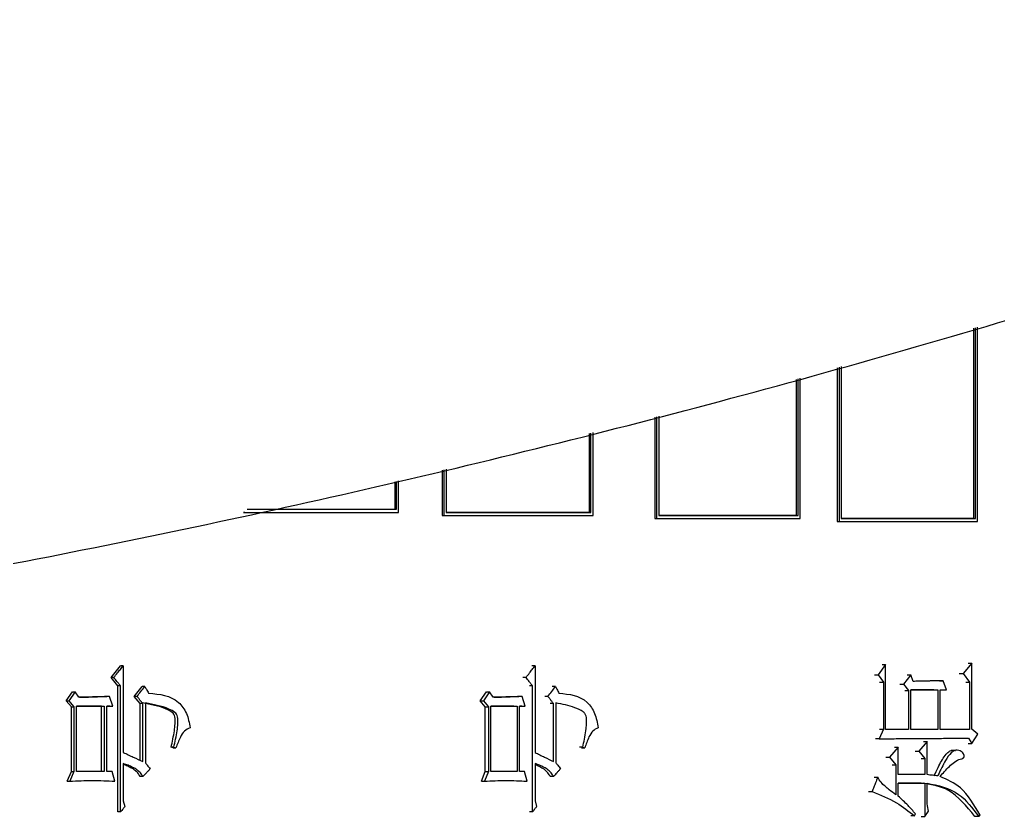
# Model space of a CAD drawing. Header units: millimetres. Extents: x 2278 to 4715, y 679 to 2402.
# Drawn here: x 3374.44 to 3390.67, y 980.69 to 993.91 of the extents above; entities that cross this region are included whole.
import ezdxf

# ---------------------------------------------------------------- set-up
doc = ezdxf.new("R2010")
doc.units = ezdxf.units.MM

msp = doc.modelspace()

# ---------------------------------------------------------------- linework, layer by layer
at = {"color": 7, "linetype": 'Continuous', "lineweight": 25}
for p, q in [((3390.261, 988.787), (3390.261, 985.633)), ((3390.293, 985.633), (3390.293, 988.796)), ((3390.328, 985.583), (3390.328, 988.806)), ((3387.999, 988.134), (3387.999, 985.583)), ((3388.029, 988.143), (3388.029, 985.583)), ((3388.065, 988.153), (3388.065, 985.633)), ((3387.32, 987.938), (3387.32, 985.683)), ((3387.35, 985.683), (3387.35, 987.947)), ((3387.386, 985.633), (3387.386, 987.958)), ((3384.975, 987.312), (3384.975, 985.633)), ((3385.003, 987.319), (3385.003, 985.633)), ((3385.04, 987.328), (3385.04, 985.683)), ((3383.951, 985.683), (3383.951, 987.058)), ((3383.885, 987.041), (3383.885, 985.733)), ((3383.913, 985.733), (3383.913, 987.048)), ((3381.45, 986.436), (3381.45, 985.683)), ((3381.476, 986.442), (3381.476, 985.683)), ((3381.514, 986.452), (3381.514, 985.733)), ((3380.661, 986.24), (3380.661, 985.783)), ((3380.687, 986.246), (3380.687, 985.783)), ((3380.726, 985.733), (3380.726, 986.256)), ((3380.687, 985.783), (3380.661, 985.783)), ((3378.153, 985.733), (3380.7, 985.733)), ((3378.177, 985.733), (3378.153, 985.733)), ((3380.7, 985.733), (3380.726, 985.733)), ((3381.45, 985.683), (3381.889, 985.683)), ((3381.45, 985.683), (3381.476, 985.683)), ((3382.091, 985.683), (3383.923, 985.683)), ((3383.885, 985.733), (3383.913, 985.733)), ((3383.923, 985.683), (3383.951, 985.683)), ((3384.975, 985.633), (3387.357, 985.633)), ((3384.975, 985.633), (3385.003, 985.633)), ((3387.32, 985.683), (3387.35, 985.683)), ((3387.357, 985.633), (3387.386, 985.633)), ((3390.261, 985.633), (3390.293, 985.633)), ((3387.999, 985.583), (3390.296, 985.583)), ((3387.999, 985.583), (3388.029, 985.583)), ((3390.296, 985.583), (3390.328, 985.583)), ((3375.958, 982.997), (3376.116, 983.192)), ((3376.16, 983.192), (3376.116, 983.192)), ((3376.16, 983.192), (3376.16, 981.754)), ((3382.989, 983.192), (3382.935, 983.192)), ((3382.989, 983.192), (3382.989, 981.754)), ((3388.802, 983.214), (3388.678, 983.041)), ((3388.742, 983.214), (3388.802, 983.214)), ((3388.802, 982.132), (3388.802, 983.214)), ((3390.231, 983.236), (3390.086, 983.063)), ((3390.168, 983.236), (3390.231, 983.236)), ((3390.231, 982.143), (3390.231, 983.236)), ((3376.002, 982.997), (3375.958, 982.997)), ((3376.072, 982.857), (3375.958, 982.997)), ((3382.84, 982.998), (3382.786, 982.998)), ((3388.618, 983.041), (3388.678, 983.041)), ((3388.678, 983.041), (3388.764, 982.922)), ((3389.22, 983.041), (3389.097, 982.889)), ((3389.159, 983.041), (3389.22, 983.041)), ((3389.259, 982.933), (3389.22, 983.041)), ((3390.024, 983.063), (3390.086, 983.063)), ((3390.086, 983.063), (3390.193, 982.922)), ((3376.116, 982.857), (3376.072, 982.857)), ((3376.072, 980.769), (3376.072, 982.857)), ((3376.116, 980.769), (3376.116, 982.857)), ((3376.343, 982.684), (3376.474, 982.846)), ((3376.519, 982.846), (3376.474, 982.846)), ((3382.947, 982.857), (3382.894, 982.857)), ((3382.947, 980.769), (3382.947, 982.857)), ((3383.327, 982.846), (3383.273, 982.846)), ((3388.703, 982.922), (3388.764, 982.922)), ((3388.764, 982.922), (3388.764, 982.143)), ((3389.035, 982.889), (3389.097, 982.889)), ((3389.097, 982.889), (3389.181, 982.781)), ((3389.696, 982.944), (3389.758, 982.944)), ((3389.811, 982.792), (3389.758, 982.944)), ((3390.13, 982.922), (3390.193, 982.922)), ((3390.193, 982.922), (3390.193, 982.132)), ((3375.211, 982.608), (3375.317, 982.76)), ((3375.361, 982.76), (3375.255, 982.608)), ((3375.317, 982.76), (3375.361, 982.76)), ((3375.422, 982.673), (3375.361, 982.76)), ((3375.932, 982.684), (3375.888, 982.684)), ((3375.985, 982.522), (3375.932, 982.684)), ((3376.388, 982.684), (3376.343, 982.684)), ((3376.439, 982.565), (3376.343, 982.684)), ((3382.081, 982.608), (3382.181, 982.76)), ((3382.233, 982.76), (3382.133, 982.608)), ((3382.181, 982.76), (3382.233, 982.76)), ((3382.292, 982.673), (3382.233, 982.76)), ((3382.773, 982.684), (3382.72, 982.684)), ((3382.823, 982.522), (3382.773, 982.684)), ((3383.203, 982.684), (3383.15, 982.684)), ((3389.12, 982.781), (3389.181, 982.781)), ((3389.181, 982.781), (3389.181, 982.132)), ((3389.22, 982.132), (3389.22, 982.792)), ((3389.22, 982.792), (3389.666, 982.792)), ((3389.604, 982.792), (3389.22, 982.792)), ((3389.604, 982.792), (3389.666, 982.792)), ((3389.666, 982.792), (3389.666, 982.132)), ((3389.704, 982.792), (3389.811, 982.792)), ((3389.704, 982.132), (3389.704, 982.792)), ((3389.749, 982.792), (3389.811, 982.792)), ((3375.211, 982.608), (3375.255, 982.608)), ((3375.299, 982.511), (3375.211, 982.608)), ((3375.255, 982.608), (3375.343, 982.511)), ((3375.299, 982.511), (3375.343, 982.511)), ((3375.299, 981.44), (3375.299, 982.511)), ((3375.343, 982.511), (3375.343, 981.44)), ((3375.387, 981.44), (3375.387, 982.522)), ((3375.387, 982.522), (3375.844, 982.522)), ((3375.8, 982.522), (3375.387, 982.522)), ((3375.8, 982.522), (3375.844, 982.522)), ((3375.8, 981.44), (3375.8, 982.522)), ((3375.844, 982.522), (3375.844, 981.44)), ((3375.888, 981.44), (3375.888, 982.522)), ((3375.888, 982.522), (3375.985, 982.522)), ((3375.94, 982.522), (3375.888, 982.522)), ((3375.94, 982.522), (3375.985, 982.522)), ((3376.484, 982.565), (3376.439, 982.565)), ((3376.439, 981.623), (3376.439, 982.565)), ((3376.484, 981.602), (3376.484, 982.565)), ((3376.528, 982.576), (3376.528, 981.58)), ((3382.081, 982.608), (3382.133, 982.608)), ((3382.164, 982.511), (3382.081, 982.608)), ((3382.133, 982.608), (3382.217, 982.511)), ((3382.164, 982.511), (3382.217, 982.511)), ((3382.164, 981.44), (3382.164, 982.511)), ((3382.217, 982.511), (3382.217, 981.44)), ((3382.258, 981.44), (3382.258, 982.522)), ((3382.258, 982.522), (3382.691, 982.522)), ((3382.637, 982.522), (3382.258, 982.522)), ((3382.637, 982.522), (3382.691, 982.522)), ((3382.691, 982.522), (3382.691, 981.44)), ((3382.732, 981.44), (3382.732, 982.522)), ((3382.732, 982.522), (3382.823, 982.522)), ((3382.77, 982.522), (3382.732, 982.522)), ((3382.77, 982.522), (3382.823, 982.522)), ((3383.294, 982.565), (3383.24, 982.565)), ((3383.294, 981.602), (3383.294, 982.565)), ((3383.335, 982.576), (3383.335, 981.58)), ((3388.764, 982.143), (3388.694, 981.981)), ((3389.181, 982.132), (3388.802, 982.132)), ((3389.666, 982.132), (3389.22, 982.132)), ((3390.193, 982.132), (3389.704, 982.132)), ((3390.33, 982.056), (3390.231, 982.143)), ((3390.231, 981.905), (3390.33, 982.056)), ((3388.694, 981.981), (3388.633, 981.981)), ((3389.489, 981.938), (3389.351, 981.775)), ((3389.428, 981.938), (3389.489, 981.938)), ((3389.489, 981.386), (3389.489, 981.938)), ((3390.168, 981.905), (3390.231, 981.905)), ((3390.178, 981.992), (3390.231, 981.905)), ((3376.999, 981.84), (3376.953, 981.84)), ((3376.988, 981.829), (3376.953, 981.84)), ((3376.988, 981.829), (3377.033, 981.829)), ((3376.999, 981.84), (3377.033, 981.829)), ((3383.78, 981.84), (3383.725, 981.84)), ((3383.758, 981.829), (3383.812, 981.829)), ((3383.78, 981.84), (3383.812, 981.829)), ((3389.012, 981.84), (3388.864, 981.678)), ((3388.951, 981.84), (3389.012, 981.84)), ((3389.012, 981.386), (3389.012, 981.84)), ((3389.29, 981.775), (3389.351, 981.775)), ((3389.351, 981.775), (3389.451, 981.656)), ((3389.954, 981.786), (3389.891, 981.786)), ((3376.16, 981.57), (3376.16, 980.953)), ((3382.989, 981.57), (3382.989, 980.953)), ((3388.804, 981.678), (3388.864, 981.678)), ((3388.864, 981.678), (3388.973, 981.548)), ((3388.912, 981.548), (3388.973, 981.548)), ((3388.973, 981.548), (3388.973, 981.05)), ((3389.389, 981.656), (3389.451, 981.656)), ((3389.451, 981.656), (3389.451, 981.386)), ((3375.229, 981.278), (3375.299, 981.44)), ((3375.343, 981.44), (3375.273, 981.278)), ((3375.299, 981.44), (3375.343, 981.44)), ((3375.844, 981.44), (3375.387, 981.44)), ((3375.976, 981.44), (3375.888, 981.44)), ((3376.02, 981.278), (3375.976, 981.44)), ((3382.098, 981.278), (3382.164, 981.44)), ((3382.217, 981.44), (3382.15, 981.278)), ((3382.164, 981.44), (3382.217, 981.44)), ((3382.691, 981.44), (3382.258, 981.44)), ((3382.815, 981.44), (3382.732, 981.44)), ((3382.856, 981.278), (3382.815, 981.44)), ((3389.451, 981.386), (3389.012, 981.386)), ((3375.229, 981.278), (3375.273, 981.278)), ((3375.975, 981.278), (3376.02, 981.278)), ((3376.484, 981.353), (3376.439, 981.353)), ((3382.098, 981.278), (3382.15, 981.278)), ((3382.803, 981.278), (3382.856, 981.278)), ((3383.294, 981.353), (3383.24, 981.353)), ((3388.61, 981.343), (3388.671, 981.343)), ((3389.012, 981.245), (3389.451, 981.245)), ((3389.012, 981.029), (3389.012, 981.245)), ((3389.389, 981.245), (3389.012, 981.245)), ((3389.389, 981.245), (3389.451, 981.245)), ((3389.451, 981.245), (3389.451, 980.694)), ((3389.489, 980.996), (3389.489, 981.245)), ((3388.517, 981.104), (3388.577, 981.104)), ((3376.16, 980.953), (3376.186, 980.856)), ((3382.989, 980.953), (3383.014, 980.856)), ((3376.116, 980.769), (3376.072, 980.769)), ((3382.947, 980.769), (3382.894, 980.769)), ((3389.282, 980.704), (3389.297, 980.737)), ((3389.451, 980.694), (3389.512, 980.78)), ((3390.345, 980.694), (3390.368, 980.715))]:
    msp.add_line(p, q, dxfattribs=at)
at = {"color": 7, "linetype": 'Continuous', "lineweight": 25, "flags": 128}
for points in [[(3388.703, 982.143), (3388.718, 982.143), (3388.734, 982.143), (3388.764, 982.143)], [(3389.282, 980.704), (3389.258, 980.704), (3389.239, 980.704), (3389.22, 980.704)], [(3389.389, 980.694), (3389.405, 980.694), (3389.42, 980.694), (3389.451, 980.694)], [(3390.345, 980.694), (3390.322, 980.694), (3390.302, 980.694), (3390.282, 980.694)]]:
    msp.add_lwpolyline(points, dxfattribs=at)
at = {"color": 7, "linetype": 'Continuous', "lineweight": 25}
for points, knots in [([(3341.666, 981.809), (3344.227, 981.834), (3347.807, 981.869), (3353.076, 982.148), (3357.541, 982.483), (3362.857, 983.049), (3368.426, 983.822), (3374.239, 984.832), (3380.211, 986.088), (3386.287, 987.599), (3392.424, 989.369), (3398.59, 991.404), (3404.753, 993.703), (3410.89, 996.268), (3416.978, 999.099), (3422.998, 1002.192), (3428.931, 1005.547), (3434.76, 1009.159), (3440.469, 1013.025), (3446.045, 1017.139), (3451.472, 1021.496), (3456.738, 1026.09), (3461.829, 1030.915), (3466.734, 1035.963), (3471.441, 1041.226), (3475.939, 1046.695), (3480.217, 1052.364), (3484.266, 1058.221), (3488.075, 1064.258), (3491.637, 1070.463), (3494.942, 1076.828), (3497.983, 1083.341), (3500.752, 1089.99), (3503.243, 1096.764), (3505.448, 1103.652), (3507.363, 1110.641), (3508.981, 1117.718), (3510.299, 1124.872), (3511.312, 1132.089), (3512.016, 1139.356), (3512.409, 1146.66), (3512.488, 1153.988), (3512.251, 1161.326), (3511.697, 1168.661), (3510.825, 1175.979), (3509.634, 1183.266), (3508.126, 1190.508), (3506.301, 1197.693), (3504.161, 1204.806), (3501.707, 1211.833), (3498.942, 1218.762), (3495.869, 1225.578), (3492.492, 1232.269), (3488.815, 1238.821), (3484.841, 1245.221), (3480.576, 1251.456), (3476.025, 1257.514), (3471.193, 1263.382), (3466.086, 1269.049), (3460.709, 1274.501), (3455.263, 1279.549), (3449.789, 1284.201), (3444.331, 1288.471), (3438.706, 1292.513), (3432.925, 1296.321), (3426.997, 1299.89), (3420.935, 1303.212), (3414.749, 1306.282), (3408.452, 1309.095), (3402.059, 1311.647), (3395.583, 1313.933), (3389.046, 1315.95), (3382.471, 1317.692), (3375.898, 1319.157), (3369.404, 1320.339), (3363.115, 1321.236), (3357.591, 1321.819), (3352.708, 1322.187), (3347.884, 1322.426), (3341.91, 1322.543), (3336.393, 1322.433), (3331.124, 1322.161), (3326.659, 1321.824), (3321.343, 1321.259), (3315.774, 1320.485), (3309.961, 1319.476), (3303.989, 1318.219), (3297.913, 1316.709), (3291.775, 1314.938), (3285.61, 1312.904), (3279.447, 1310.604), (3273.31, 1308.039), (3267.222, 1305.209), (3261.202, 1302.115), (3255.269, 1298.76), (3249.44, 1295.148), (3243.731, 1291.283), (3238.155, 1287.169), (3232.728, 1282.811), (3227.462, 1278.217), (3222.371, 1273.393), (3217.466, 1268.345), (3212.759, 1263.082), (3208.261, 1257.612), (3203.983, 1251.944), (3199.934, 1246.087), (3196.125, 1240.05), (3192.563, 1233.844), (3189.258, 1227.479), (3186.215, 1220.967), (3183.453, 1214.316), (3181.116, 1208.034), (3179.838, 1203.929), (3179.275, 1202.12)], [0, 0, 0, 0, 0.0102074, 0.014274, 0.021037, 0.0280561, 0.0355867, 0.0434511, 0.0515783, 0.0599113, 0.0684099, 0.0770439, 0.085791, 0.0946336, 0.1035582, 0.112554, 0.1216124, 0.1307262, 0.1398897, 0.1490979, 0.1583469, 0.1676331, 0.1769537, 0.1863062, 0.1956884, 0.2050985, 0.2145348, 0.2239961, 0.233481, 0.2429885, 0.2525178, 0.262068, 0.2716385, 0.2812287, 0.2908382, 0.3004664, 0.3101132, 0.3197782, 0.3294613, 0.3391624, 0.3488814, 0.3586183, 0.3683733, 0.3781464, 0.387938, 0.3977483, 0.4075776, 0.4174265, 0.4272956, 0.4371854, 0.4470968, 0.4570307, 0.4669882, 0.4769704, 0.486979, 0.4970156, 0.5070822, 0.5171812, 0.5273154, 0.5374882, 0.5477037, 0.5569145, 0.5661226, 0.5753266, 0.5845258, 0.5937191, 0.6029052, 0.6120821, 0.6212471, 0.6303962, 0.6395236, 0.6486197, 0.6576679, 0.6666375, 0.6754633, 0.6839789, 0.6919633, 0.6976055, 0.7035012, 0.7112199, 0.7214273, 0.7254939, 0.7322569, 0.739276, 0.7468066, 0.754671, 0.7627982, 0.7711312, 0.7796298, 0.7882638, 0.7970109, 0.8058535, 0.8147781, 0.8237739, 0.8328323, 0.8419461, 0.8511096, 0.8603178, 0.8695668, 0.878853, 0.8881736, 0.8975261, 0.9069083, 0.9163184, 0.9257547, 0.935216, 0.9447009, 0.9542084, 0.9637377, 0.9732879, 0.9828584, 0.9924486, 1, 1, 1, 1]), ([(3380.687, 985.783), (3380.434, 985.783), (3379.928, 985.783), (3379.106, 985.783), (3378.533, 985.783), (3378.217, 985.783)], [0, 0, 0, 0, 0.3096666, 0.6193332, 1, 1, 1, 1]), ([(3380.661, 985.783), (3380.458, 985.783), (3380.05, 985.783), (3379.237, 985.783), (3378.623, 985.783), (3378.217, 985.783)], [0, 0, 0, 0, 0.252458, 0.504916, 1, 1, 1, 1]), ([(3378.177, 985.733), (3378.434, 985.733), (3378.949, 985.733), (3379.799, 985.733), (3380.389, 985.733), (3380.726, 985.733)], [0, 0, 0, 0, 0.300085, 0.60017, 1, 1, 1, 1]), ([(3381.476, 985.683), (3381.726, 985.683), (3382.226, 985.683), (3383.052, 985.683), (3383.624, 985.683), (3383.951, 985.683)], [0, 0, 0, 0, 0.300085, 0.60017, 1, 1, 1, 1]), ([(3381.514, 985.733), (3381.764, 985.733), (3382.264, 985.733), (3383.064, 985.733), (3383.611, 985.733), (3383.913, 985.733)], [0, 0, 0, 0, 0.309667, 0.619333, 1, 1, 1, 1]), ([(3383.885, 985.733), (3383.688, 985.733), (3383.292, 985.733), (3382.504, 985.733), (3381.908, 985.733), (3381.514, 985.733)], [0, 0, 0, 0, 0.252756, 0.505512, 1, 1, 1, 1]), ([(3385.003, 985.633), (3385.244, 985.633), (3385.726, 985.633), (3386.521, 985.633), (3387.072, 985.633), (3387.386, 985.633)], [0, 0, 0, 0, 0.300085, 0.60017, 1, 1, 1, 1]), ([(3385.04, 985.683), (3385.281, 985.683), (3385.763, 985.683), (3386.533, 985.683), (3387.059, 985.683), (3387.35, 985.683)], [0, 0, 0, 0, 0.30968, 0.61936, 1, 1, 1, 1]), ([(3387.32, 985.683), (3387.13, 985.683), (3386.749, 985.683), (3385.992, 985.683), (3385.419, 985.683), (3385.04, 985.683)], [0, 0, 0, 0, 0.253112, 0.506224, 1, 1, 1, 1]), ([(3388.065, 985.633), (3388.297, 985.633), (3388.763, 985.633), (3389.506, 985.633), (3390.013, 985.633), (3390.293, 985.633)], [0, 0, 0, 0, 0.30968, 0.61936, 1, 1, 1, 1]), ([(3390.261, 985.633), (3390.078, 985.633), (3389.711, 985.633), (3388.982, 985.633), (3388.429, 985.633), (3388.065, 985.633)], [0, 0, 0, 0, 0.2534485, 0.506897, 1, 1, 1, 1]), ([(3388.029, 985.583), (3388.261, 985.583), (3388.727, 985.583), (3389.494, 985.583), (3390.025, 985.583), (3390.328, 985.583)], [0, 0, 0, 0, 0.300085, 0.60017, 1, 1, 1, 1]), ([(3376.002, 982.997), (3376.023, 983.022), (3376.059, 983.067), (3376.112, 983.132), (3376.144, 983.172), (3376.16, 983.192)], [0, 0, 0, 0, 0.3845731, 0.6922866, 1, 1, 1, 1]), ([(3382.84, 982.998), (3382.859, 983.023), (3382.893, 983.067), (3382.943, 983.132), (3382.973, 983.172), (3382.989, 983.192)], [0, 0, 0, 0, 0.384573, 0.692287, 1, 1, 1, 1]), ([(3376.116, 982.857), (3376.106, 982.869), (3376.086, 982.894), (3376.048, 982.941), (3376.02, 982.976), (3376.002, 982.997)], [0, 0, 0, 0, 0.266245, 0.532491, 1, 1, 1, 1]), ([(3382.947, 982.857), (3382.938, 982.869), (3382.919, 982.894), (3382.883, 982.941), (3382.856, 982.976), (3382.84, 982.998)], [0, 0, 0, 0, 0.2662451, 0.5324905, 1, 1, 1, 1]), ([(3376.388, 982.684), (3376.41, 982.711), (3376.453, 982.765), (3376.497, 982.819), (3376.519, 982.846)], [0, 0, 0, 0, 0.499999, 1, 1, 1, 1]), ([(3376.519, 982.846), (3376.527, 982.832), (3376.541, 982.807), (3376.561, 982.771), (3376.574, 982.749), (3376.58, 982.738)], [0, 0, 0, 0, 0.39043, 0.695215, 1, 1, 1, 1]), ([(3383.203, 982.684), (3383.224, 982.711), (3383.265, 982.765), (3383.307, 982.819), (3383.327, 982.846)], [0, 0, 0, 0, 0.499999, 1, 1, 1, 1]), ([(3383.327, 982.846), (3383.335, 982.832), (3383.348, 982.807), (3383.367, 982.771), (3383.379, 982.749), (3383.385, 982.738)], [0, 0, 0, 0, 0.39043, 0.695215, 1, 1, 1, 1]), ([(3389.758, 982.944), (3389.696, 982.942), (3389.631, 982.941), (3389.562, 982.939), (3389.547, 982.939), (3389.531, 982.939), (3389.516, 982.938), (3389.501, 982.938), (3389.485, 982.938), (3389.466, 982.937), (3389.45, 982.937), (3389.435, 982.937), (3389.42, 982.936), (3389.404, 982.936), (3389.377, 982.935), (3389.33, 982.934), (3389.287, 982.933), (3389.259, 982.933)], [0, 0, 0, 0, 0.369844, 0.392959, 0.416074, 0.462305, 0.48542, 0.508535, 0.554765, 0.577881, 0.624111, 0.647226, 0.670342, 0.716572, 0.739687, 0.832148, 1, 1, 1, 1]), ([(3375.932, 982.684), (3375.928, 982.684), (3375.92, 982.683), (3375.907, 982.682), (3375.894, 982.682), (3375.882, 982.681), (3375.869, 982.681), (3375.857, 982.68), (3375.846, 982.679), (3375.836, 982.679), (3375.825, 982.678), (3375.813, 982.678), (3375.796, 982.677), (3375.779, 982.677), (3375.762, 982.676), (3375.75, 982.676), (3375.733, 982.675), (3375.716, 982.675), (3375.699, 982.674), (3375.686, 982.674), (3375.67, 982.674), (3375.653, 982.674), (3375.636, 982.673), (3375.619, 982.673), (3375.602, 982.673), (3375.586, 982.673), (3375.573, 982.673), (3375.56, 982.673), (3375.548, 982.673), (3375.537, 982.673), (3375.529, 982.673), (3375.52, 982.673), (3375.512, 982.673), (3375.503, 982.673), (3375.497, 982.673), (3375.491, 982.673), (3375.482, 982.673), (3375.474, 982.673), (3375.465, 982.673), (3375.457, 982.673), (3375.449, 982.673), (3375.44, 982.673), (3375.432, 982.673), (3375.426, 982.673), (3375.422, 982.673)], [0, 0, 0, 0, 0.0247417, 0.0494835, 0.0742252, 0.098967, 0.1237087, 0.1484505, 0.1731922, 0.1855631, 0.2103049, 0.2350466, 0.2597884, 0.309272, 0.3340138, 0.3587555, 0.3834973, 0.4329809, 0.4577227, 0.4824645, 0.5072062, 0.5566898, 0.5814315, 0.6061733, 0.6556568, 0.6803986, 0.7051403, 0.7298821, 0.7546238, 0.7793656, 0.7917365, 0.8041073, 0.8288491, 0.84122, 0.8535908, 0.8659617, 0.8783326, 0.9030743, 0.9154452, 0.9278161, 0.9525578, 0.9649287, 0.9772996, 1, 1, 1, 1]), ([(3375.437, 982.673), (3375.451, 982.673), (3375.534, 982.673), (3375.684, 982.674), (3375.82, 982.681), (3375.888, 982.684)], [0, 0, 0, 0, 0.093797, 0.546774, 1, 1, 1, 1]), ([(3376.484, 982.565), (3376.474, 982.577), (3376.453, 982.603), (3376.421, 982.643), (3376.399, 982.67), (3376.388, 982.684)], [0, 0, 0, 0, 0.314653, 0.657326, 1, 1, 1, 1]), ([(3376.58, 982.738), (3376.761, 982.72), (3377.016, 982.694), (3377.225, 982.405), (3377.254, 982.246), (3377.268, 982.165)], [0, 0, 0, 0, 0.544628, 0.767125, 1, 1, 1, 1]), ([(3382.773, 982.684), (3382.769, 982.684), (3382.762, 982.683), (3382.75, 982.683), (3382.738, 982.682), (3382.726, 982.681), (3382.714, 982.681), (3382.702, 982.68), (3382.692, 982.679), (3382.682, 982.679), (3382.672, 982.678), (3382.66, 982.678), (3382.645, 982.677), (3382.629, 982.677), (3382.613, 982.676), (3382.601, 982.676), (3382.585, 982.675), (3382.569, 982.675), (3382.553, 982.674), (3382.541, 982.674), (3382.525, 982.674), (3382.51, 982.674), (3382.494, 982.673), (3382.478, 982.673), (3382.462, 982.673), (3382.446, 982.673), (3382.434, 982.673), (3382.422, 982.673), (3382.41, 982.673), (3382.4, 982.673), (3382.392, 982.673), (3382.384, 982.673), (3382.376, 982.673), (3382.368, 982.673), (3382.362, 982.673), (3382.356, 982.673), (3382.348, 982.673), (3382.34, 982.673), (3382.332, 982.673), (3382.325, 982.673), (3382.317, 982.673), (3382.309, 982.673), (3382.301, 982.673), (3382.295, 982.673), (3382.292, 982.673)], [0, 0, 0, 0, 0.024742, 0.049483, 0.074225, 0.098967, 0.123709, 0.14845, 0.173192, 0.185563, 0.210305, 0.235047, 0.259788, 0.309272, 0.334014, 0.358756, 0.383497, 0.432981, 0.457723, 0.482464, 0.507206, 0.55669, 0.581431, 0.606173, 0.655657, 0.680399, 0.70514, 0.729882, 0.754624, 0.779366, 0.791736, 0.804107, 0.828849, 0.84122, 0.853591, 0.865962, 0.878333, 0.903074, 0.915445, 0.927816, 0.952558, 0.964929, 0.9773, 1, 1, 1, 1]), ([(3382.309, 982.673), (3382.318, 982.673), (3382.391, 982.673), (3382.528, 982.674), (3382.656, 982.681), (3382.72, 982.684)], [0, 0, 0, 0, 0.061457, 0.530599, 1, 1, 1, 1]), ([(3383.294, 982.565), (3383.285, 982.577), (3383.265, 982.603), (3383.235, 982.643), (3383.214, 982.67), (3383.203, 982.684)], [0, 0, 0, 0, 0.3146533, 0.657326, 1, 1, 1, 1]), ([(3383.385, 982.738), (3383.555, 982.72), (3383.796, 982.694), (3383.993, 982.405), (3384.02, 982.246), (3384.034, 982.165)], [0, 0, 0, 0, 0.544628, 0.767125, 1, 1, 1, 1]), ([(3376.953, 981.84), (3376.974, 981.931), (3377.003, 982.06), (3377.021, 982.229), (3377.024, 982.324), (3377, 982.389), (3376.953, 982.438), (3376.782, 982.519), (3376.614, 982.551), (3376.482, 982.576)], [0, 0, 0, 0, 0.238634, 0.338047, 0.438194, 0.475532, 0.512995, 0.619423, 1, 1, 1, 1]), ([(3376.999, 981.84), (3377.019, 981.931), (3377.049, 982.059), (3377.067, 982.229), (3377.07, 982.324), (3377.045, 982.389), (3376.999, 982.438), (3376.827, 982.519), (3376.659, 982.551), (3376.528, 982.576)], [0, 0, 0, 0, 0.238484, 0.337767, 0.43778, 0.475122, 0.512592, 0.618725, 1, 1, 1, 1]), ([(3383.78, 981.84), (3383.799, 981.931), (3383.822, 982.04), (3383.84, 982.182), (3383.846, 982.263), (3383.843, 982.343), (3383.817, 982.4), (3383.755, 982.455), (3383.593, 982.522), (3383.44, 982.554), (3383.335, 982.576)], [0, 0, 0, 0, 0.237785, 0.287938, 0.366632, 0.446055, 0.486951, 0.527634, 0.676721, 1, 1, 1, 1]), ([(3377.268, 982.165), (3377.235, 982.149), (3377.168, 982.117), (3377.093, 981.989), (3377.056, 981.89), (3377.033, 981.829)], [0, 0, 0, 0, 0.267599, 0.548584, 1, 1, 1, 1]), ([(3384.034, 982.165), (3384.003, 982.149), (3383.939, 982.117), (3383.868, 981.99), (3383.834, 981.89), (3383.812, 981.829)], [0, 0, 0, 0, 0.2675988, 0.548584, 1, 1, 1, 1]), ([(3388.694, 981.981), (3388.778, 981.981), (3388.946, 981.983), (3389.198, 981.984), (3389.407, 981.986), (3389.615, 981.987), (3389.799, 981.989), (3390.001, 981.99), (3390.119, 981.991), (3390.178, 981.992)], [0, 0, 0, 0, 0.168661, 0.337321, 0.505982, 0.590312, 0.758972, 0.879486, 1, 1, 1, 1]), ([(3376.16, 981.754), (3376.188, 981.741), (3376.244, 981.715), (3376.351, 981.664), (3376.432, 981.627), (3376.484, 981.602)], [0, 0, 0, 0, 0.257226, 0.514452, 1, 1, 1, 1]), ([(3382.989, 981.754), (3383.015, 981.741), (3383.067, 981.715), (3383.169, 981.664), (3383.245, 981.627), (3383.294, 981.602)], [0, 0, 0, 0, 0.257226, 0.514452, 1, 1, 1, 1]), ([(3389.604, 981.364), (3389.626, 981.412), (3389.683, 981.531), (3389.759, 981.672), (3389.841, 981.767), (3389.899, 981.791), (3389.938, 981.795), (3389.958, 981.787), (3389.96, 981.786)], [0, 0, 0, 0, 0.2545356, 0.6322289, 0.7772264, 0.880906, 0.9842735, 1, 1, 1, 1]), ([(3389.704, 981.353), (3389.754, 981.412), (3389.854, 981.529), (3389.987, 981.634), (3390.074, 981.653), (3390.093, 981.665), (3390.1, 981.672), (3390.103, 981.681), (3390.104, 981.692), (3390.102, 981.709), (3390.091, 981.735), (3390.07, 981.763), (3390.035, 981.786), (3389.99, 981.794), (3389.938, 981.786), (3389.865, 981.734), (3389.777, 981.593), (3389.709, 981.458), (3389.669, 981.37), (3389.666, 981.364)], [0, 0, 0, 0, 0.181627, 0.364877, 0.405345, 0.414708, 0.422096, 0.428255, 0.434387, 0.44497, 0.464039, 0.494559, 0.524876, 0.568261, 0.613388, 0.663291, 0.787095, 0.985392, 1, 1, 1, 1]), ([(3376.484, 981.353), (3376.472, 981.375), (3376.448, 981.418), (3376.389, 981.468), (3376.319, 981.508), (3376.24, 981.542), (3376.187, 981.56), (3376.16, 981.57)], [0, 0, 0, 0, 0.176065, 0.348002, 0.566634, 0.783694, 1, 1, 1, 1]), ([(3376.439, 981.353), (3376.427, 981.375), (3376.403, 981.418), (3376.344, 981.468), (3376.274, 981.507), (3376.21, 981.536), (3376.172, 981.549), (3376.16, 981.554)], [0, 0, 0, 0, 0.200458, 0.396149, 0.644927, 0.891891, 1, 1, 1, 1]), ([(3376.528, 981.58), (3376.538, 981.568), (3376.556, 981.545), (3376.582, 981.513), (3376.598, 981.493), (3376.606, 981.483)], [0, 0, 0, 0, 0.384577, 0.692288, 1, 1, 1, 1]), ([(3383.294, 981.353), (3383.283, 981.375), (3383.26, 981.418), (3383.204, 981.468), (3383.138, 981.508), (3383.064, 981.542), (3383.014, 981.561), (3382.989, 981.57)], [0, 0, 0, 0, 0.176065, 0.348002, 0.566634, 0.783694, 1, 1, 1, 1]), ([(3383.24, 981.353), (3383.229, 981.375), (3383.206, 981.418), (3383.151, 981.468), (3383.085, 981.507), (3383.028, 981.535), (3382.996, 981.547), (3382.989, 981.549)], [0, 0, 0, 0, 0.208214, 0.411477, 0.669881, 0.9264, 1, 1, 1, 1]), ([(3383.335, 981.58), (3383.345, 981.568), (3383.362, 981.546), (3383.387, 981.513), (3383.402, 981.493), (3383.41, 981.483)], [0, 0, 0, 0, 0.384577, 0.692287, 1, 1, 1, 1]), ([(3376.606, 981.483), (3376.595, 981.472), (3376.574, 981.448), (3376.533, 981.405), (3376.503, 981.373), (3376.484, 981.353)], [0, 0, 0, 0, 0.267463, 0.534927, 1, 1, 1, 1]), ([(3383.41, 981.483), (3383.399, 981.472), (3383.379, 981.448), (3383.34, 981.405), (3383.312, 981.373), (3383.294, 981.353)], [0, 0, 0, 0, 0.2674634, 0.534927, 1, 1, 1, 1]), ([(3389.666, 981.364), (3389.637, 981.368), (3389.592, 981.373), (3389.534, 981.38), (3389.504, 981.384), (3389.489, 981.386)], [0, 0, 0, 0, 0.499999, 0.749999, 1, 1, 1, 1]), ([(3375.273, 981.278), (3375.335, 981.281), (3375.461, 981.287), (3375.711, 981.291), (3375.897, 981.283), (3376.02, 981.278)], [0, 0, 0, 0, 0.252085, 0.504198, 1, 1, 1, 1]), ([(3382.15, 981.278), (3382.209, 981.281), (3382.328, 981.287), (3382.564, 981.291), (3382.74, 981.283), (3382.856, 981.278)], [0, 0, 0, 0, 0.2520851, 0.5041975, 1, 1, 1, 1]), ([(3388.671, 981.343), (3388.659, 981.312), (3388.637, 981.258), (3388.606, 981.178), (3388.587, 981.129), (3388.577, 981.104)], [0, 0, 0, 0, 0.380374, 0.690187, 1, 1, 1, 1]), ([(3388.973, 981.05), (3388.936, 981.079), (3388.875, 981.125), (3388.792, 981.192), (3388.723, 981.257), (3388.688, 981.314), (3388.671, 981.343)], [0, 0, 0, 0, 0.336864, 0.555373, 0.775639, 1, 1, 1, 1]), ([(3390.282, 980.694), (3390.145, 980.863), (3389.904, 981.161), (3389.572, 981.22), (3389.427, 981.245)], [0, 0, 0, 0, 0.566016, 1, 1, 1, 1]), ([(3389.489, 981.245), (3389.674, 981.207), (3390.008, 981.138), (3390.241, 980.831), (3390.345, 980.694)], [0, 0, 0, 0, 0.551707, 1, 1, 1, 1]), ([(3390.368, 980.715), (3390.27, 980.886), (3390.098, 981.186), (3389.823, 981.303), (3389.704, 981.353)], [0, 0, 0, 0, 0.56753, 1, 1, 1, 1]), ([(3388.577, 981.104), (3388.716, 981.05), (3388.964, 980.952), (3389.184, 980.78), (3389.282, 980.704)], [0, 0, 0, 0, 0.556947, 1, 1, 1, 1]), ([(3389.297, 980.737), (3389.256, 980.784), (3389.191, 980.86), (3389.094, 980.954), (3389.039, 981.004), (3389.012, 981.029)], [0, 0, 0, 0, 0.450179, 0.724893, 1, 1, 1, 1]), ([(3389.512, 980.78), (3389.505, 980.82), (3389.491, 980.891), (3389.49, 980.964), (3389.489, 980.996)], [0, 0, 0, 0, 0.558835, 1, 1, 1, 1]), ([(3376.186, 980.856), (3376.176, 980.843), (3376.16, 980.823), (3376.136, 980.794), (3376.123, 980.777), (3376.116, 980.769)], [0, 0, 0, 0, 0.42836, 0.71418, 1, 1, 1, 1]), ([(3383.014, 980.856), (3383.004, 980.843), (3382.988, 980.823), (3382.966, 980.794), (3382.954, 980.777), (3382.947, 980.769)], [0, 0, 0, 0, 0.4283604, 0.7141802, 1, 1, 1, 1])]:
    msp.add_open_spline(points, degree=3, knots=knots, dxfattribs=at)

doc.saveas('drawing.dxf')
